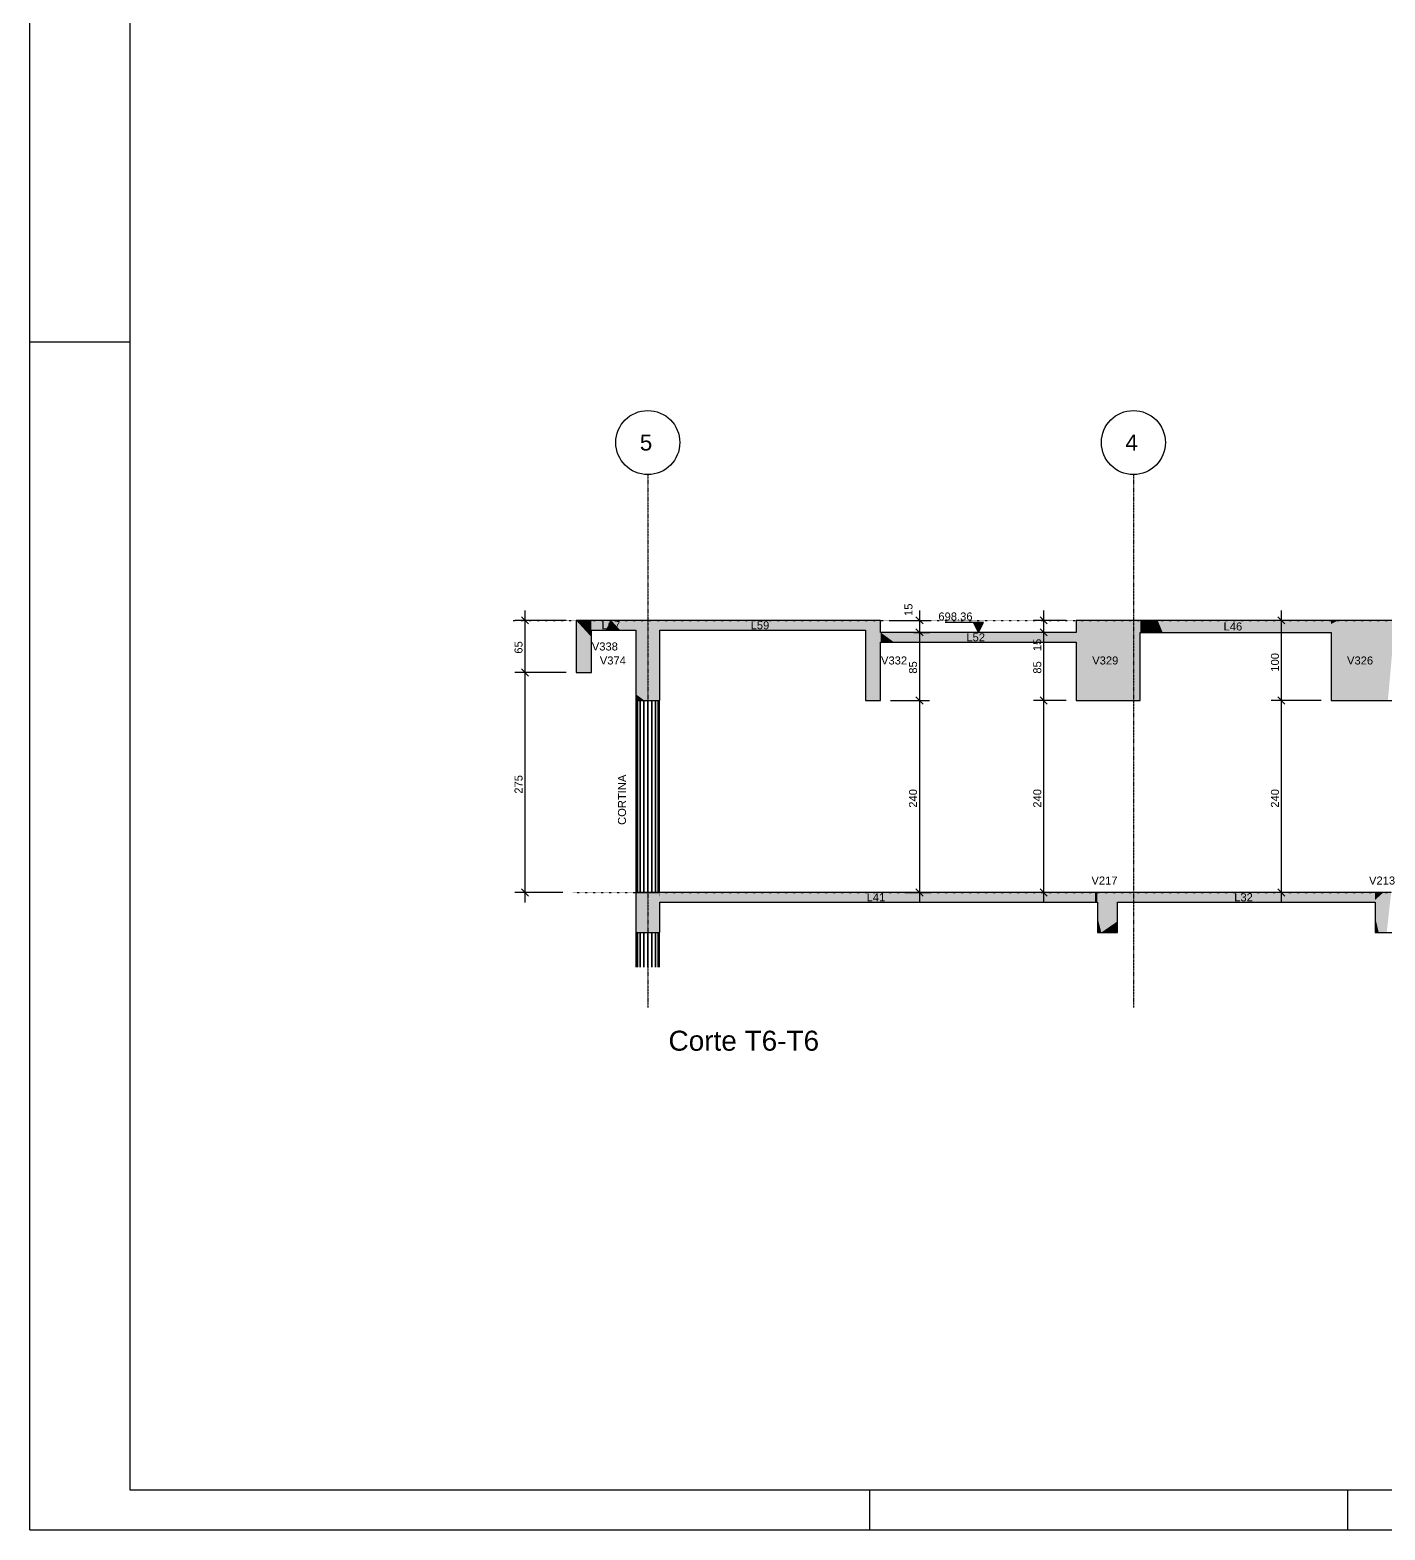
# Model space of a CAD drawing. Extents: x 37185 to 43130, y -8131 to -3926.
# Drawn here: x 37185 to 38878, y -8131 to -6257 of the extents above; entities that cross this region are included whole.
import ezdxf

# ---------------------------------------------------------------- set-up
doc = ezdxf.new("R2010")
doc.units = 0
doc.header["$MEASUREMENT"] = 0
doc.linetypes.add('ESTILO_TQS_0002', pattern=[0.4, 0.1, -0.3])
doc.linetypes.add('ESTILO_TQS_0004', pattern=[1.12, 0.5, -0.2, 0.01, -0.2, 0.01, -0.2])
for name, color, linetype in [('48', 4, 'CONTINUOUS'), ('50', 5, 'CONTINUOUS'), ('51', 5, 'CONTINUOUS'), ('52', 3, 'CONTINUOUS'), ('67', 7, 'CONTINUOUS'), ('70', 160, 'CONTINUOUS'), ('74', 2, 'CONTINUOUS'), ('75', 9, 'CONTINUOUS'), ('76', 3, 'CONTINUOUS'), ('79', 12, 'CONTINUOUS'), ('95', 7, 'CONTINUOUS'), ('96', 252, 'CONTINUOUS')]:
    doc.layers.add(name, color=color, linetype=linetype)
doc.styles.add('TQS_ARIAL', font='arial.ttf')

msp = doc.modelspace()

# ---------------------------------------------------------------- linework, layer by layer
at = {"layer": '48', "linetype": 'Continuous'}
for p, q in [((37942, -7094.6), (37942, -7334.6)), ((37943.8, -7334.6), (37943.8, -7094.6)), ((37943.8, -7094.6), (37943.8, -7334.6)), ((37947.1, -7334.6), (37947.1, -7094.6)), ((37947.1, -7094.6), (37947.1, -7334.6)), ((37951.7, -7334.6), (37951.7, -7094.6)), ((37951.7, -7094.6), (37951.7, -7334.6)), ((37956.8, -7334.6), (37956.8, -7094.6)), ((37956.8, -7094.6), (37956.8, -7334.6)), ((37961.9, -7334.6), (37961.9, -7094.6)), ((37961.9, -7094.6), (37961.9, -7334.6)), ((37966.4, -7334.6), (37966.4, -7094.6)), ((37966.4, -7094.6), (37966.4, -7334.6)), ((37969.8, -7334.6), (37969.8, -7094.6)), ((37969.8, -7094.6), (37969.8, -7334.6)), ((37971.6, -7334.6), (37971.6, -7094.6)), ((37942, -7334.6), (37943.8, -7334.6)), ((37943.8, -7334.6), (37945.5, -7334.6)), ((37945.5, -7334.6), (37947.1, -7334.6)), ((37947.1, -7334.6), (37951.7, -7334.6)), ((37951.7, -7334.6), (37956.8, -7334.6)), ((37956.8, -7334.6), (37961.9, -7334.6)), ((37961.9, -7334.6), (37966.4, -7334.6)), ((37966.4, -7334.6), (37968.1, -7334.6)), ((37968.1, -7334.6), (37969.8, -7334.6)), ((37969.8, -7334.6), (37971.6, -7334.6)), ((37942, -7384.6), (37942, -7428.1)), ((37943.8, -7428.1), (37943.8, -7384.6)), ((37943.8, -7384.6), (37943.8, -7428.1)), ((37947.1, -7428.1), (37947.1, -7384.6)), ((37947.1, -7384.6), (37947.1, -7428.1)), ((37951.7, -7428.1), (37951.7, -7384.6)), ((37951.7, -7384.6), (37951.7, -7428.1)), ((37956.8, -7428.1), (37956.8, -7384.6)), ((37956.8, -7384.6), (37956.8, -7428.1)), ((37961.9, -7428.1), (37961.9, -7384.6)), ((37961.9, -7384.6), (37961.9, -7428.1)), ((37966.4, -7428.1), (37966.4, -7384.6)), ((37966.4, -7384.6), (37966.4, -7428.1)), ((37969.8, -7428.1), (37969.8, -7384.6)), ((37969.8, -7384.6), (37969.8, -7428.1)), ((37971.6, -7428.1), (37971.6, -7384.6))]:
    msp.add_line(p, q, dxfattribs=at)
at = {"layer": '50', "linetype": 'Continuous'}
for centre in [(37956.8, -6772.2), (38563.8, -6772.2)]:
    msp.add_circle(centre, 40, dxfattribs=at)
at = {"layer": '52', "linetype": 'Continuous'}
for points in [[(37867.3, -6994.6), (37867.3, -7059.6)], [(38247.8, -6994.6), (38241.7, -6994.6), (38228.8, -6994.6), (38063.2, -6994.6), (37971.8, -6994.6), (37971.6, -6994.6), (37970.6, -6994.6), (37969.8, -6994.6), (37968.1, -6994.6), (37967.4, -6994.6), (37966.4, -6994.6), (37962.5, -6994.6), (37961.9, -6994.6), (37961.1, -6994.6), (37956.8, -6994.6), (37951.7, -6994.6), (37951.1, -6994.6), (37947.1, -6994.6), (37946.2, -6994.6), (37945.5, -6994.6), (37943.8, -6994.6), (37942.9, -6994.6), (37942, -6994.6), (37941.8, -6994.6), (37911.1, -6994.6), (37886.3, -6994.6), (37867.3, -6994.6)], [(37886.3, -7059.6), (37886.3, -7023.6), (37886.3, -7015.3), (37886.3, -7006.6)], [(37886.3, -7006.6), (37904, -7006.6), (37908.9, -7006.6), (37922.1, -7006.6), (37941.8, -7006.6)], [(37941.8, -7006.6), (37941.8, -7037.5), (37941.8, -7043.1), (37941.8, -7086.7), (37941.8, -7094.6)], [(37971.8, -7094.6), (37971.8, -7006.6)], [(37971.8, -7006.6), (38063.2, -7006.6), (38114.1, -7006.6), (38124.1, -7006.6), (38228.8, -7006.6)], [(38228.8, -7006.6), (38228.8, -7049.9), (38228.8, -7062.6), (38228.8, -7094.6)], [(38247.8, -7009.6), (38247.8, -6994.6)], [(38492.3, -7009.6), (38247.8, -7009.6)], [(38890.8, -6994.6), (38845.3, -6994.6), (38819.7, -6994.6), (38810.8, -6994.6), (38610.8, -6994.6), (38594.1, -6994.6), (38572.3, -6994.6), (38536.9, -6994.6), (38506.1, -6994.6), (38492.3, -6994.6)], [(38492.3, -6994.6), (38492.3, -7009.6)], [(38572.3, -7094.6), (38572.3, -7090.7), (38572.3, -7090.5), (38572.3, -7064.4), (38572.3, -7020.1), (38572.3, -7016.5), (38572.3, -7011.3), (38572.3, -7009.6)], [(38572.3, -7009.6), (38582.7, -7009.6), (38595.5, -7009.6), (38600.4, -7009.6), (38610.8, -7009.6), (38746.1, -7009.6), (38810.8, -7009.6)], [(38810.8, -7009.6), (38810.8, -7091.2), (38810.8, -7094.6)], [(38247.8, -7094.6), (38247.8, -7039.2), (38247.8, -7026.5), (38247.8, -7021.6)], [(38247.8, -7021.6), (38264.3, -7021.6), (38393.3, -7021.6), (38469.9, -7021.6), (38476.3, -7021.6), (38480.1, -7021.6), (38492.3, -7021.6)], [(38492.3, -7021.6), (38492.3, -7090.7), (38492.3, -7094.6)], [(37867.3, -7059.6), (37873.4, -7059.6), (37883.9, -7059.6), (37886.3, -7059.6)], [(37941.8, -7094.6), (37942, -7094.6), (37942.5, -7094.6), (37942.9, -7094.6), (37943.8, -7094.6), (37944.8, -7094.6), (37945.5, -7094.6), (37946, -7094.6), (37946.2, -7094.6), (37947.1, -7094.6), (37948.5, -7094.6), (37951.1, -7094.6), (37951.7, -7094.6), (37952.5, -7094.6), (37953.2, -7094.6), (37956.8, -7094.6), (37958.3, -7094.6), (37961.9, -7094.6), (37962.5, -7094.6), (37963.2, -7094.6), (37966.4, -7094.6), (37966.9, -7094.6), (37967.4, -7094.6), (37967.4, -7094.6), (37968.1, -7094.6), (37969.8, -7094.6), (37970.3, -7094.6), (37970.6, -7094.6), (37971.6, -7094.6), (37971.8, -7094.6)], [(38228.8, -7094.6), (38239.3, -7094.6), (38241.7, -7094.6), (38247.8, -7094.6)], [(38492.3, -7094.6), (38527.7, -7094.6), (38558.5, -7094.6), (38572.3, -7094.6)], [(38810.8, -7094.6), (38856.3, -7094.6), (38881.9, -7094.6), (38890.8, -7094.6)], [(38886, -7334.6), (38876.2, -7334.6), (38865.8, -7334.6), (38580.5, -7334.6), (38543.8, -7334.6), (38539, -7334.6), (38529.2, -7334.6), (38518.8, -7334.6), (38515.9, -7334.6), (37971.8, -7334.6), (37971.6, -7334.6), (37971.3, -7334.6), (37970.6, -7334.6), (37969.8, -7334.6), (37968.1, -7334.6), (37967.4, -7334.6), (37966.4, -7334.6), (37962.5, -7334.6), (37961.9, -7334.6), (37956.8, -7334.6), (37951.7, -7334.6), (37951.1, -7334.6), (37947.1, -7334.6), (37946.2, -7334.6), (37945.5, -7334.6), (37943.8, -7334.6), (37942.9, -7334.6), (37942, -7334.6), (37941.8, -7334.6)], [(37941.8, -7334.6), (37941.8, -7365.1), (37941.8, -7384.6)], [(37971.8, -7384.6), (37971.8, -7354.1), (37971.8, -7346.6)], [(37971.8, -7346.6), (38023.5, -7346.6), (38075.9, -7346.6), (38090, -7346.6), (38140.7, -7346.6), (38180.7, -7346.6), (38213.1, -7346.6), (38239.8, -7346.6), (38262.2, -7346.6), (38281.3, -7346.6), (38515.9, -7346.6), (38518.8, -7346.6)], [(38518.8, -7346.6), (38518.8, -7355.5), (38518.8, -7365), (38518.8, -7370.7), (38518.8, -7384.6)], [(38543.8, -7384.6), (38543.8, -7370.7), (38543.8, -7361.1), (38543.8, -7355.5), (38543.8, -7346.6)], [(38543.8, -7346.6), (38580.5, -7346.6), (38655.3, -7346.6), (38678, -7346.6), (38728.9, -7346.6), (38834, -7346.6), (38844.4, -7346.6), (38865.8, -7346.6)], [(38865.8, -7346.6), (38865.8, -7355.4), (38865.8, -7364.9), (38865.8, -7384.6)], [(37941.8, -7384.6), (37942, -7384.6), (37942.3, -7384.6), (37942.3, -7384.6), (37942.9, -7384.6), (37943.8, -7384.6), (37944.1, -7384.6), (37944.3, -7384.6), (37944.4, -7384.6), (37945.5, -7384.6), (37945.8, -7384.6), (37946.2, -7384.6), (37946.8, -7384.6), (37947.1, -7384.6), (37947.7, -7384.6), (37947.9, -7384.6), (37949.9, -7384.6), (37951.1, -7384.6), (37951.7, -7384.6), (37951.9, -7384.6), (37952.6, -7384.6), (37956.8, -7384.6), (37957.7, -7384.6), (37961.6, -7384.6), (37961.9, -7384.6), (37962.5, -7384.6), (37962.7, -7384.6), (37963.7, -7384.6), (37965.8, -7384.6), (37966.4, -7384.6), (37966.7, -7384.6), (37966.7, -7384.6), (37967, -7384.6), (37967.4, -7384.6), (37968.1, -7384.6), (37969.3, -7384.6), (37969.5, -7384.6), (37969.8, -7384.6), (37970.1, -7384.6), (37970.6, -7384.6), (37971.3, -7384.6), (37971.6, -7384.6), (37971.8, -7384.6)], [(38518.8, -7384.6), (38523.6, -7384.6), (38543.8, -7384.6)], [(38865.8, -7384.6), (38870.5, -7384.6), (38880.4, -7384.6), (38890.8, -7384.6)]]:
    msp.add_lwpolyline(points, dxfattribs=at)
at = {"layer": '67', "linetype": 'ESTILO_TQS_0002'}
for p, q in [((37788.7, -6994.6), (41493.7, -6994.6)), ((37863.1, -7334.6), (41493.7, -7334.6))]:
    msp.add_line(p, q, dxfattribs=at)
at = {"layer": '70', "linetype": 'ESTILO_TQS_0004'}
for p, q in [((37956.8, -6812.2), (37956.8, -7478.1)), ((38563.8, -6812.2), (38563.8, -7478.1))]:
    msp.add_line(p, q, dxfattribs=at)
at = {"layer": '75', "linetype": 'Continuous'}
for p, q in [((37798.8, -6990.2), (37807.6, -6999)), ((37803.2, -6982.1), (37803.2, -7072.1)), ((38291.9, -6990.2), (38300.8, -6999)), ((38296.3, -6982.1), (38296.3, -7022.1)), ((38447.2, -6990.2), (38456, -6999)), ((38451.6, -6982.1), (38451.6, -7022.1)), ((38744.2, -6990.2), (38753.1, -6999)), ((38748.7, -6982.1), (38748.7, -7107.1)), ((37854.8, -6994.6), (37790.7, -6994.6)), ((37867.3, -6994.6), (37867.3, -6994.6)), ((38247.8, -6994.6), (38247.8, -6994.6)), ((38260.3, -6994.6), (38308.8, -6994.6)), ((38276.7, -7009.6), (38276.7, -7009.6)), ((38276.7, -7009.6), (38276.7, -7009.6)), ((38289.2, -7009.6), (38308.8, -7009.6)), ((38289.2, -7009.6), (38308.8, -7009.6)), ((38291.9, -7005.2), (38300.8, -7014)), ((38291.9, -7005.2), (38300.8, -7014)), ((38296.3, -6997.1), (38296.3, -7107.1)), ((38376.3, -6997.1), (38328.3, -6997.1)), ((38370, -7009.6), (38363.8, -6997.1)), ((38364.3, -6998.2), (38375.7, -6998.2)), ((38364.9, -6999.3), (38375.2, -6999.3)), ((38365.5, -7000.4), (38374.6, -7000.4)), ((38366, -7001.5), (38374.1, -7001.5)), ((38366.6, -7002.7), (38373.5, -7002.7)), ((38367.1, -7003.8), (38372.9, -7003.8)), ((38367.7, -7004.9), (38372.4, -7004.9)), ((38368.2, -7006), (38371.8, -7006)), ((38368.8, -7007.1), (38371.3, -7007.1)), ((38369.4, -7008.2), (38370.7, -7008.2)), ((38370, -7009.6), (38376.3, -6997.1)), ((38479.8, -6994.6), (38439.1, -6994.6)), ((38456.7, -7009.6), (38439.1, -7009.6)), ((38456.7, -7009.6), (38439.1, -7009.6)), ((38447.2, -7005.2), (38456, -7014)), ((38447.2, -7005.2), (38456, -7014)), ((38451.6, -6997.1), (38451.6, -7107.1)), ((38469.2, -7009.6), (38469.2, -7009.6)), ((38469.2, -7009.6), (38469.2, -7009.6)), ((38492.3, -6994.6), (38492.3, -6994.6)), ((38798.3, -6994.6), (38736.2, -6994.6)), ((38810.8, -6994.6), (38810.8, -6994.6)), ((37803.2, -7047.1), (37803.2, -7347.1)), ((37854.8, -7059.6), (37790.7, -7059.6)), ((37854.8, -7059.6), (37790.7, -7059.6)), ((37798.8, -7055.2), (37807.6, -7064)), ((37798.8, -7055.2), (37807.6, -7064)), ((37867.3, -7059.6), (37867.3, -7059.6)), ((37867.3, -7059.6), (37867.3, -7059.6)), ((38296.3, -7082.1), (38296.3, -7347.1)), ((38451.6, -7082.1), (38451.6, -7347.1)), ((38748.7, -7082.1), (38748.7, -7347.1)), ((38247.8, -7094.6), (38247.8, -7094.6)), ((38247.8, -7094.6), (38247.8, -7094.6)), ((38260.3, -7094.6), (38308.8, -7094.6)), ((38260.3, -7094.6), (38308.8, -7094.6)), ((38291.9, -7090.2), (38300.8, -7099)), ((38291.9, -7090.2), (38300.8, -7099)), ((38479.8, -7094.6), (38439.1, -7094.6)), ((38479.8, -7094.6), (38439.1, -7094.6)), ((38447.2, -7090.2), (38456, -7099)), ((38447.2, -7090.2), (38456, -7099)), ((38492.3, -7094.6), (38492.3, -7094.6)), ((38492.3, -7094.6), (38492.3, -7094.6)), ((38798.3, -7094.6), (38736.2, -7094.6)), ((38798.3, -7094.6), (38736.2, -7094.6)), ((38744.2, -7090.2), (38753.1, -7099)), ((38744.2, -7090.2), (38753.1, -7099)), ((38810.8, -7094.6), (38810.8, -7094.6)), ((38810.8, -7094.6), (38810.8, -7094.6)), ((37850.6, -7334.6), (37790.7, -7334.6)), ((37798.8, -7330.2), (37807.6, -7339)), ((37863.1, -7334.6), (37863.1, -7334.6)), ((38265.5, -7334.6), (38265.5, -7334.6)), ((38278, -7334.6), (38308.8, -7334.6)), ((38291.9, -7330.2), (38300.8, -7339)), ((38447, -7334.6), (38439.1, -7334.6)), ((38447.2, -7330.2), (38456, -7339)), ((38459.5, -7334.6), (38459.5, -7334.6)), ((38744.2, -7330.2), (38753.1, -7339)), ((38745.4, -7334.6), (38745.4, -7334.6)), ((38757.9, -7334.6), (38761.2, -7334.6))]:
    msp.add_line(p, q, dxfattribs=at)
at = {"layer": '79', "linetype": 'Continuous'}
msp.add_lwpolyline([(38363.8, -6997.1), (38370, -7009.6), (38376.3, -6997.1), (38363.8, -6997.1)], dxfattribs=at)
at = {"layer": '95', "linetype": 'Continuous'}
for p, q in [((37184.5, -8131.3), (37184.5, -3926.3)), ((37309.5, -3976.3), (37309.5, -8081.3)), ((37184.5, -6646.3), (37309.5, -6646.3)), ((37309.5, -8081.3), (43079.5, -8081.3)), ((38234.5, -8131.3), (38234.5, -8081.3)), ((38832, -8131.3), (38832, -8081.3)), ((37184.5, -8131.3), (43129.5, -8131.3))]:
    msp.add_line(p, q, dxfattribs=at)
at = {"layer": '96', "linetype": 'Continuous'}
for points in [[(37867.3, -6994.6), (37867.3, -7059.6), (37873.4, -7059.6)], [(37867.3, -6994.6), (37873.4, -7059.6), (37867.3, -6994.6)], [(37867.3, -6994.6), (37873.4, -7059.6), (37883.9, -7059.6)], [(37867.3, -6994.6), (37883.9, -7059.6), (37867.3, -6994.6)], [(37867.3, -6994.6), (37883.9, -7059.6), (37886.3, -7059.6)], [(37867.3, -6994.6), (37886.3, -7059.6), (37867.3, -6994.6)], [(37867.3, -6994.6), (37886.3, -7059.6), (37886.3, -7023.6)], [(37867.3, -6994.6), (37886.3, -7023.6), (37867.3, -6994.6)], [(37867.3, -6994.6), (37886.3, -7023.6), (37886.3, -7015.3)], [(37867.3, -6994.6), (37886.3, -7015.3), (37867.3, -6994.6)], [(37867.3, -6994.6), (37886.3, -7015.3), (37886.3, -6994.6)], [(37867.3, -6994.6), (37886.3, -6994.6), (37867.3, -6994.6)], [(37911.1, -6994.6), (37886.3, -6994.6), (37886.3, -7001.2)], [(37911.1, -6994.6), (37886.3, -7001.2), (37911.1, -6994.6)], [(37911.1, -6994.6), (37886.3, -7001.2), (37886.3, -7002.7)], [(37911.1, -6994.6), (37886.3, -7002.7), (37911.1, -6994.6)], [(37911.1, -6994.6), (37886.3, -7002.7), (37886.3, -7006.6)], [(37911.1, -6994.6), (37886.3, -7006.6), (37911.1, -6994.6)], [(37911.1, -6994.6), (37886.3, -7006.6), (37904, -7006.6)], [(37911.1, -6994.6), (37904, -7006.6), (37911.1, -6994.6)], [(37911.1, -6994.6), (37904, -7006.6), (37908.9, -7006.6)], [(37911.1, -6994.6), (37908.9, -7006.6), (37911.1, -6994.6)], [(37911.1, -6994.6), (37908.9, -7006.6), (37922.1, -7006.6)], [(37911.1, -6994.6), (37922.1, -7006.6), (37911.1, -6994.6)], [(37911.1, -6994.6), (37922.1, -7006.6), (37941.8, -7006.6)], [(37911.1, -6994.6), (37941.8, -7006.6), (37911.1, -6994.6)], [(37911.1, -6994.6), (37941.8, -7006.6), (37941.8, -7002.3)], [(37911.1, -6994.6), (37941.8, -7002.3), (37911.1, -6994.6)], [(37911.1, -6994.6), (37941.8, -7002.3), (37941.8, -6994.6)], [(37911.1, -6994.6), (37941.8, -6994.6), (37911.1, -6994.6)], [(37941.8, -7037.5), (37952.5, -7094.6), (37961.1, -6994.6)], [(37941.8, -7037.5), (37961.1, -6994.6), (37941.8, -7037.5)], [(37941.8, -7037.5), (37961.1, -6994.6), (37941.8, -6994.6)], [(37941.8, -7037.5), (37941.8, -6994.6), (37941.8, -7037.5)], [(37952.5, -7094.6), (37971.8, -7094.6), (37961.1, -6994.6)], [(37952.5, -7094.6), (37961.1, -6994.6), (37952.5, -7094.6)], [(37961.1, -6994.6), (37971.8, -7094.6), (37971.8, -6994.6)], [(37961.1, -6994.6), (37971.8, -6994.6), (37961.1, -6994.6)], [(38063.2, -6994.6), (37971.8, -6994.6), (37971.8, -6998.8)], [(38063.2, -6994.6), (37971.8, -6998.8), (38063.2, -6994.6)], [(38063.2, -6994.6), (37971.8, -6998.8), (37971.8, -7006.6)], [(38063.2, -6994.6), (37971.8, -7006.6), (38063.2, -6994.6)], [(38063.2, -6994.6), (37971.8, -7006.6), (38063.2, -7006.6)], [(38063.2, -6994.6), (38063.2, -7006.6), (38063.2, -6994.6)], [(38063.2, -6994.6), (38063.2, -7006.6), (38114.1, -7006.6)], [(38063.2, -6994.6), (38114.1, -7006.6), (38063.2, -6994.6)], [(38063.2, -6994.6), (38114.1, -7006.6), (38124.1, -7006.6)], [(38063.2, -6994.6), (38124.1, -7006.6), (38063.2, -6994.6)], [(38063.2, -6994.6), (38124.1, -7006.6), (38228.8, -7006.6)], [(38063.2, -6994.6), (38228.8, -7006.6), (38063.2, -6994.6)], [(38063.2, -6994.6), (38228.8, -7006.6), (38228.8, -6999.9)], [(38063.2, -6994.6), (38228.8, -6999.9), (38063.2, -6994.6)], [(38063.2, -6994.6), (38228.8, -6999.9), (38228.8, -6998.4)], [(38063.2, -6994.6), (38228.8, -6998.4), (38063.2, -6994.6)], [(38063.2, -6994.6), (38228.8, -6998.4), (38228.8, -6994.6)], [(38063.2, -6994.6), (38228.8, -6994.6), (38063.2, -6994.6)], [(38241.7, -6994.6), (38228.8, -6994.6), (38228.8, -7049.9)], [(38241.7, -6994.6), (38228.8, -7049.9), (38241.7, -6994.6)], [(38241.7, -6994.6), (38228.8, -7049.9), (38228.8, -7062.6)], [(38241.7, -6994.6), (38228.8, -7062.6), (38241.7, -6994.6)], [(38241.7, -6994.6), (38228.8, -7062.6), (38228.8, -7094.6)], [(38241.7, -6994.6), (38228.8, -7094.6), (38241.7, -6994.6)], [(38241.7, -6994.6), (38228.8, -7094.6), (38239.3, -7094.6)], [(38241.7, -6994.6), (38239.3, -7094.6), (38241.7, -6994.6)], [(38241.7, -6994.6), (38239.3, -7094.6), (38241.7, -7094.6)], [(38241.7, -6994.6), (38241.7, -7094.6), (38241.7, -6994.6)], [(38241.7, -6994.6), (38241.7, -7094.6), (38247.8, -7094.6)], [(38241.7, -6994.6), (38247.8, -7094.6), (38241.7, -6994.6)], [(38241.7, -6994.6), (38247.8, -7094.6), (38247.8, -7039.2)], [(38241.7, -6994.6), (38247.8, -7039.2), (38241.7, -6994.6)], [(38241.7, -6994.6), (38247.8, -7039.2), (38247.8, -7026.5)], [(38241.7, -6994.6), (38247.8, -7026.5), (38241.7, -6994.6)], [(38241.7, -6994.6), (38247.8, -7026.5), (38247.8, -6994.6)], [(38241.7, -6994.6), (38247.8, -6994.6), (38241.7, -6994.6)], [(38247.8, -7009.6), (38247.8, -7021.6), (38264.3, -7021.6)], [(38247.8, -7009.6), (38264.3, -7021.6), (38247.8, -7009.6)], [(38247.8, -7009.6), (38264.3, -7021.6), (38393.3, -7021.6)], [(38247.8, -7009.6), (38393.3, -7021.6), (38247.8, -7009.6)], [(38247.8, -7009.6), (38393.3, -7021.6), (38469.9, -7021.6)], [(38247.8, -7009.6), (38469.9, -7021.6), (38247.8, -7009.6)], [(38247.8, -7009.6), (38469.9, -7021.6), (38476.3, -7021.6)], [(38247.8, -7009.6), (38476.3, -7021.6), (38247.8, -7009.6)], [(38247.8, -7009.6), (38476.3, -7021.6), (38480.1, -7021.6)], [(38247.8, -7009.6), (38480.1, -7021.6), (38247.8, -7009.6)], [(38247.8, -7009.6), (38480.1, -7021.6), (38492.3, -7021.6)], [(38247.8, -7009.6), (38492.3, -7021.6), (38247.8, -7009.6)], [(38247.8, -7009.6), (38492.3, -7021.6), (38492.3, -7014.9)], [(38247.8, -7009.6), (38492.3, -7014.9), (38247.8, -7009.6)], [(38247.8, -7009.6), (38492.3, -7014.9), (38492.3, -7011)], [(38247.8, -7009.6), (38492.3, -7011), (38247.8, -7009.6)], [(38247.8, -7009.6), (38492.3, -7011), (38492.3, -7009.6)], [(38247.8, -7009.6), (38492.3, -7009.6), (38247.8, -7009.6)], [(38492.3, -7090.7), (38572.3, -7011.3), (38572.3, -6994.6)], [(38492.3, -7090.7), (38572.3, -6994.6), (38492.3, -7090.7)], [(38492.3, -7090.7), (38572.3, -6994.6), (38536.9, -6994.6)], [(38492.3, -7090.7), (38536.9, -6994.6), (38492.3, -7090.7)], [(38492.3, -7090.7), (38536.9, -6994.6), (38506.1, -6994.6)], [(38492.3, -7090.7), (38506.1, -6994.6), (38492.3, -7090.7)], [(38492.3, -7090.7), (38506.1, -6994.6), (38492.3, -6994.6)], [(38492.3, -7090.7), (38492.3, -6994.6), (38492.3, -7090.7)], [(38492.3, -7090.7), (38572.3, -7016.5), (38572.3, -7011.3)], [(38492.3, -7090.7), (38572.3, -7011.3), (38492.3, -7090.7)], [(38594.1, -6994.6), (38572.3, -6994.6), (38572.3, -7001.2)], [(38594.1, -6994.6), (38572.3, -7001.2), (38594.1, -6994.6)], [(38594.1, -6994.6), (38572.3, -7001.2), (38572.3, -7007)], [(38594.1, -6994.6), (38572.3, -7007), (38594.1, -6994.6)], [(38594.1, -6994.6), (38572.3, -7007), (38572.3, -7009.6)], [(38594.1, -6994.6), (38572.3, -7009.6), (38594.1, -6994.6)], [(38594.1, -6994.6), (38572.3, -7009.6), (38582.7, -7009.6)], [(38594.1, -6994.6), (38582.7, -7009.6), (38594.1, -6994.6)], [(38594.1, -6994.6), (38582.7, -7009.6), (38595.5, -7009.6)], [(38594.1, -6994.6), (38595.5, -7009.6), (38594.1, -6994.6)], [(38594.1, -6994.6), (38595.5, -7009.6), (38600.4, -7009.6)], [(38594.1, -6994.6), (38600.4, -7009.6), (38594.1, -6994.6)], [(38594.1, -6994.6), (38600.4, -7009.6), (38746.1, -7009.6)], [(38594.1, -6994.6), (38746.1, -7009.6), (38594.1, -6994.6)], [(38594.1, -6994.6), (38746.1, -7009.6), (38810.8, -7009.6)], [(38594.1, -6994.6), (38810.8, -7009.6), (38594.1, -6994.6)], [(38594.1, -6994.6), (38810.8, -7009.6), (38810.8, -7005.5)], [(38594.1, -6994.6), (38810.8, -7005.5), (38594.1, -6994.6)], [(38594.1, -6994.6), (38810.8, -7005.5), (38810.8, -6994.6)], [(38594.1, -6994.6), (38810.8, -6994.6), (38594.1, -6994.6)], [(38819.7, -6994.6), (38810.8, -6998.9), (38856.3, -7094.6)], [(38810.8, -6996.9), (38810.8, -6998.9), (38819.7, -6994.6)], [(38810.8, -6996.9), (38819.7, -6994.6), (38810.8, -6996.9)], [(38810.8, -6996.9), (38819.7, -6994.6), (38810.8, -6994.6)], [(38810.8, -6996.9), (38810.8, -6994.6), (38810.8, -6996.9)], [(38856.3, -7094.6), (38810.8, -6998.9), (38810.8, -7091.2)], [(38845.3, -6994.6), (38819.7, -6994.6), (38856.3, -7094.6)], [(38819.7, -6994.6), (38856.3, -7094.6), (38819.7, -6994.6)], [(38890.8, -6994.6), (38845.3, -6994.6), (38856.3, -7094.6)], [(38845.3, -6994.6), (38856.3, -7094.6), (38845.3, -6994.6)], [(38890.8, -6994.6), (38856.3, -7094.6), (38890.8, -6994.6)], [(38890.8, -6994.6), (38856.3, -7094.6), (38881.9, -7094.6)], [(38492.3, -7090.7), (38572.3, -7020.1), (38572.3, -7016.5)], [(38492.3, -7090.7), (38572.3, -7016.5), (38492.3, -7090.7)], [(38492.3, -7090.7), (38572.3, -7064.4), (38572.3, -7020.1)], [(38492.3, -7090.7), (38572.3, -7020.1), (38492.3, -7090.7)], [(37952.5, -7094.6), (37941.8, -7037.5), (37941.8, -7043.1)], [(37941.8, -7086.7), (37952.5, -7094.6), (37941.8, -7043.1)], [(37941.8, -7086.7), (37941.8, -7043.1), (37941.8, -7086.7)], [(37952.5, -7094.6), (37941.8, -7043.1), (37952.5, -7094.6)], [(38492.3, -7090.7), (38572.3, -7090.5), (38572.3, -7064.4)], [(38492.3, -7090.7), (38572.3, -7064.4), (38492.3, -7090.7)], [(37941.8, -7094.6), (37952.5, -7094.6), (37941.8, -7086.7)], [(37941.8, -7094.6), (37941.8, -7086.7), (37941.8, -7094.6)], [(38492.3, -7090.7), (38572.3, -7090.7), (38572.3, -7090.5)], [(38492.3, -7090.7), (38572.3, -7090.5), (38492.3, -7090.7)], [(38492.3, -7090.7), (38492.3, -7094.6), (38527.7, -7094.6)], [(38492.3, -7090.7), (38527.7, -7094.6), (38492.3, -7090.7)], [(38492.3, -7090.7), (38527.7, -7094.6), (38558.5, -7094.6)], [(38492.3, -7090.7), (38558.5, -7094.6), (38492.3, -7090.7)], [(38492.3, -7090.7), (38558.5, -7094.6), (38572.3, -7094.6)], [(38492.3, -7090.7), (38572.3, -7094.6), (38492.3, -7090.7)], [(38492.3, -7090.7), (38572.3, -7094.6), (38572.3, -7090.7)], [(38492.3, -7090.7), (38572.3, -7090.7), (38492.3, -7090.7)], [(38856.3, -7094.6), (38810.8, -7091.2), (38856.3, -7094.6)], [(38810.8, -7091.2), (38810.8, -7094.6), (38856.3, -7094.6)], [(38810.8, -7091.2), (38856.3, -7094.6), (38810.8, -7091.2)], [(37971.3, -7334.6), (37941.8, -7334.6), (37941.8, -7365.1)], [(37971.3, -7334.6), (37941.8, -7365.1), (37971.3, -7334.6)], [(37971.3, -7334.6), (37941.8, -7365.1), (37941.8, -7384.6)], [(37971.3, -7334.6), (37941.8, -7384.6), (37971.3, -7334.6)], [(37971.3, -7334.6), (37941.8, -7384.6), (37942.3, -7384.6)], [(37971.3, -7334.6), (37942.3, -7384.6), (37971.3, -7334.6)], [(37971.3, -7334.6), (37942.3, -7384.6), (37944.1, -7384.6)], [(37971.3, -7334.6), (37944.1, -7384.6), (37971.3, -7334.6)], [(37971.3, -7334.6), (37944.1, -7384.6), (37944.3, -7384.6)], [(37971.3, -7334.6), (37944.3, -7384.6), (37971.3, -7334.6)], [(37971.3, -7334.6), (37944.3, -7384.6), (37946.8, -7384.6)], [(37971.3, -7334.6), (37946.8, -7384.6), (37971.3, -7334.6)], [(37971.3, -7334.6), (37946.8, -7384.6), (37947.7, -7384.6)], [(37971.3, -7334.6), (37947.7, -7384.6), (37971.3, -7334.6)], [(37971.3, -7334.6), (37947.7, -7384.6), (37949.9, -7384.6)], [(37971.3, -7334.6), (37949.9, -7384.6), (37971.3, -7334.6)], [(37971.3, -7334.6), (37949.9, -7384.6), (37951.9, -7384.6)], [(37971.3, -7334.6), (37951.9, -7384.6), (37971.3, -7334.6)], [(37971.3, -7334.6), (37951.9, -7384.6), (37956.8, -7384.6)], [(37971.3, -7334.6), (37956.8, -7384.6), (37971.3, -7334.6)], [(37971.3, -7334.6), (37956.8, -7384.6), (37961.6, -7384.6)], [(37971.3, -7334.6), (37961.6, -7384.6), (37971.3, -7334.6)], [(37971.3, -7334.6), (37961.6, -7384.6), (37963.7, -7384.6)], [(37971.3, -7334.6), (37963.7, -7384.6), (37971.3, -7334.6)], [(37971.3, -7334.6), (37963.7, -7384.6), (37965.8, -7384.6)], [(37971.3, -7334.6), (37965.8, -7384.6), (37971.3, -7334.6)], [(37971.3, -7334.6), (37965.8, -7384.6), (37966.7, -7384.6)], [(37971.3, -7334.6), (37966.7, -7384.6), (37971.3, -7334.6)], [(37971.3, -7334.6), (37966.7, -7384.6), (37969.3, -7384.6)], [(37971.3, -7334.6), (37969.3, -7384.6), (37971.3, -7334.6)], [(37971.3, -7334.6), (37969.3, -7384.6), (37969.5, -7384.6)], [(37971.3, -7334.6), (37969.5, -7384.6), (37971.3, -7334.6)], [(37971.3, -7334.6), (37969.5, -7384.6), (37971.3, -7384.6)], [(37971.3, -7334.6), (37971.3, -7384.6), (37971.3, -7334.6)], [(37971.3, -7334.6), (37971.3, -7384.6), (37971.8, -7384.6)], [(37971.3, -7334.6), (37971.8, -7384.6), (37971.3, -7334.6)], [(37971.3, -7334.6), (37971.8, -7384.6), (37971.8, -7354.1)], [(37971.3, -7334.6), (37971.8, -7354.1), (37971.3, -7334.6)], [(37971.3, -7334.6), (37971.8, -7354.1), (37971.8, -7334.6)], [(37971.3, -7334.6), (37971.8, -7334.6), (37971.3, -7334.6)], [(38515.9, -7334.6), (37971.8, -7334.6), (37971.8, -7341.9)], [(38515.9, -7334.6), (37971.8, -7341.9), (38515.9, -7334.6)], [(38515.9, -7334.6), (37971.8, -7341.9), (37971.8, -7346.6)], [(38515.9, -7334.6), (37971.8, -7346.6), (38515.9, -7334.6)], [(38515.9, -7334.6), (37971.8, -7346.6), (38023.5, -7346.6)], [(38515.9, -7334.6), (38023.5, -7346.6), (38515.9, -7334.6)], [(38515.9, -7334.6), (38023.5, -7346.6), (38075.9, -7346.6)], [(38515.9, -7334.6), (38075.9, -7346.6), (38515.9, -7334.6)], [(38515.9, -7334.6), (38075.9, -7346.6), (38090, -7346.6)], [(38515.9, -7334.6), (38090, -7346.6), (38515.9, -7334.6)], [(38515.9, -7334.6), (38090, -7346.6), (38140.7, -7346.6)], [(38515.9, -7334.6), (38140.7, -7346.6), (38515.9, -7334.6)], [(38515.9, -7334.6), (38140.7, -7346.6), (38180.7, -7346.6)], [(38515.9, -7334.6), (38180.7, -7346.6), (38515.9, -7334.6)], [(38515.9, -7334.6), (38180.7, -7346.6), (38213.1, -7346.6)], [(38515.9, -7334.6), (38213.1, -7346.6), (38515.9, -7334.6)], [(38515.9, -7334.6), (38213.1, -7346.6), (38239.8, -7346.6)], [(38515.9, -7334.6), (38239.8, -7346.6), (38515.9, -7334.6)], [(38515.9, -7334.6), (38239.8, -7346.6), (38262.2, -7346.6)], [(38515.9, -7334.6), (38262.2, -7346.6), (38515.9, -7334.6)], [(38515.9, -7334.6), (38262.2, -7346.6), (38281.3, -7346.6)], [(38515.9, -7334.6), (38281.3, -7346.6), (38515.9, -7334.6)], [(38515.9, -7334.6), (38281.3, -7346.6), (38515.9, -7346.6)], [(38515.9, -7334.6), (38515.9, -7346.6), (38515.9, -7334.6)], [(38515.9, -7334.6), (38515.9, -7346.6), (38518.8, -7346.6)], [(38515.9, -7334.6), (38518.8, -7346.6), (38515.9, -7334.6)], [(38515.9, -7334.6), (38518.8, -7346.6), (38518.8, -7344.3)], [(38515.9, -7334.6), (38518.8, -7344.3), (38515.9, -7334.6)], [(38515.9, -7334.6), (38518.8, -7344.3), (38518.8, -7339.6)], [(38515.9, -7334.6), (38518.8, -7339.6), (38515.9, -7334.6)], [(38515.9, -7334.6), (38518.8, -7339.6), (38518.8, -7334.6)], [(38515.9, -7334.6), (38518.8, -7334.6), (38515.9, -7334.6)], [(38523.6, -7384.6), (38529.2, -7334.6), (38518.8, -7334.6)], [(38523.6, -7384.6), (38518.8, -7334.6), (38523.6, -7384.6)], [(38523.6, -7384.6), (38518.8, -7334.6), (38518.8, -7346)], [(38523.6, -7384.6), (38518.8, -7346), (38523.6, -7384.6)], [(38523.6, -7384.6), (38518.8, -7346), (38518.8, -7346.4)], [(38523.6, -7384.6), (38518.8, -7346.4), (38523.6, -7384.6)], [(38523.6, -7384.6), (38518.8, -7346.4), (38518.8, -7355.5)], [(38523.6, -7384.6), (38543.8, -7346), (38543.8, -7334.6)], [(38523.6, -7384.6), (38543.8, -7334.6), (38523.6, -7384.6)], [(38523.6, -7384.6), (38543.8, -7334.6), (38539, -7334.6)], [(38523.6, -7384.6), (38539, -7334.6), (38523.6, -7384.6)], [(38523.6, -7384.6), (38539, -7334.6), (38529.2, -7334.6)], [(38523.6, -7384.6), (38529.2, -7334.6), (38523.6, -7384.6)], [(38523.6, -7384.6), (38543.8, -7346.4), (38543.8, -7346)], [(38523.6, -7384.6), (38543.8, -7346), (38523.6, -7384.6)], [(38523.6, -7384.6), (38543.8, -7355.5), (38543.8, -7346.4)], [(38523.6, -7384.6), (38543.8, -7346.4), (38523.6, -7384.6)], [(38580.5, -7334.6), (38543.8, -7334.6), (38543.8, -7336.9)], [(38580.5, -7334.6), (38543.8, -7336.9), (38580.5, -7334.6)], [(38580.5, -7334.6), (38543.8, -7336.9), (38543.8, -7341.6)], [(38580.5, -7334.6), (38543.8, -7341.6), (38580.5, -7334.6)], [(38580.5, -7334.6), (38543.8, -7341.6), (38543.8, -7346.6)], [(38580.5, -7334.6), (38543.8, -7346.6), (38580.5, -7334.6)], [(38580.5, -7334.6), (38543.8, -7346.6), (38580.5, -7346.6)], [(38580.5, -7334.6), (38580.5, -7346.6), (38580.5, -7334.6)], [(38580.5, -7334.6), (38580.5, -7346.6), (38655.3, -7346.6)], [(38580.5, -7334.6), (38655.3, -7346.6), (38580.5, -7334.6)], [(38580.5, -7334.6), (38655.3, -7346.6), (38678, -7346.6)], [(38580.5, -7334.6), (38678, -7346.6), (38580.5, -7334.6)], [(38580.5, -7334.6), (38678, -7346.6), (38728.9, -7346.6)], [(38580.5, -7334.6), (38728.9, -7346.6), (38580.5, -7334.6)], [(38580.5, -7334.6), (38728.9, -7346.6), (38834, -7346.6)], [(38580.5, -7334.6), (38834, -7346.6), (38580.5, -7334.6)], [(38580.5, -7334.6), (38834, -7346.6), (38844.4, -7346.6)], [(38580.5, -7334.6), (38844.4, -7346.6), (38580.5, -7334.6)], [(38580.5, -7334.6), (38844.4, -7346.6), (38865.8, -7346.6)], [(38580.5, -7334.6), (38865.8, -7346.6), (38580.5, -7334.6)], [(38580.5, -7334.6), (38865.8, -7346.6), (38865.8, -7344.3)], [(38580.5, -7334.6), (38865.8, -7344.3), (38580.5, -7334.6)], [(38580.5, -7334.6), (38865.8, -7344.3), (38865.8, -7339.6)], [(38580.5, -7334.6), (38865.8, -7339.6), (38580.5, -7334.6)], [(38580.5, -7334.6), (38865.8, -7339.6), (38865.8, -7334.6)], [(38580.5, -7334.6), (38865.8, -7334.6), (38580.5, -7334.6)], [(38865.8, -7343.9), (38870.5, -7384.6), (38876.2, -7334.6)], [(38865.8, -7343.9), (38876.2, -7334.6), (38865.8, -7343.9)], [(38865.8, -7343.9), (38876.2, -7334.6), (38865.8, -7334.6)], [(38865.8, -7343.9), (38865.8, -7334.6), (38865.8, -7343.9)], [(38865.8, -7355.4), (38870.5, -7384.6), (38865.8, -7343.9)], [(38865.8, -7355.4), (38865.8, -7343.9), (38865.8, -7355.4)], [(38870.5, -7384.6), (38880.4, -7384.6), (38876.2, -7334.6)], [(38870.5, -7384.6), (38876.2, -7334.6), (38870.5, -7384.6)], [(38876.2, -7334.6), (38880.4, -7384.6), (38886, -7334.6)], [(38876.2, -7334.6), (38886, -7334.6), (38876.2, -7334.6)], [(38523.6, -7384.6), (38518.8, -7355.5), (38523.6, -7384.6)], [(38523.6, -7384.6), (38518.8, -7355.5), (38518.8, -7365)], [(38523.6, -7384.6), (38518.8, -7365), (38523.6, -7384.6)], [(38523.6, -7384.6), (38518.8, -7365), (38518.8, -7370.7)], [(38523.6, -7384.6), (38543.8, -7361.1), (38543.8, -7355.5)], [(38523.6, -7384.6), (38543.8, -7355.5), (38523.6, -7384.6)], [(38523.6, -7384.6), (38543.8, -7370.7), (38543.8, -7361.1)], [(38523.6, -7384.6), (38543.8, -7361.1), (38523.6, -7384.6)], [(38865.8, -7364.9), (38870.5, -7384.6), (38865.8, -7355.4)], [(38865.8, -7364.9), (38865.8, -7355.4), (38865.8, -7364.9)], [(38865.8, -7364.9), (38865.8, -7384.6), (38870.5, -7384.6)], [(38865.8, -7364.9), (38870.5, -7384.6), (38865.8, -7364.9)], [(38523.6, -7384.6), (38518.8, -7370.7), (38523.6, -7384.6)], [(38523.6, -7384.6), (38518.8, -7370.7), (38518.8, -7384.6)], [(38523.6, -7384.6), (38518.8, -7384.6), (38523.6, -7384.6)], [(38523.6, -7384.6), (38543.8, -7384.6), (38543.8, -7370.7)], [(38523.6, -7384.6), (38543.8, -7370.7), (38523.6, -7384.6)]]:
    msp.add_solid(points, dxfattribs=at)

# ---------------------------------------------------------------- texts
at = {"layer": '51', "linetype": 'Continuous', "style": 'TQS_ARIAL'}
for s, p in [('5', (37946.8, -6782.2)), ('4', (38553.8, -6782.2))]:
    msp.add_text(s, height=20, dxfattribs=at).set_placement(p)
at = {"layer": '74', "linetype": 'Continuous', "style": 'TQS_ARIAL'}
for s, p in [('L67', (37899, -7005.6)), ('L59', (38085.3, -7005.6)), ('L52', (38355, -7020.6)), ('L46', (38676.5, -7007.1)), ('V338', (37886.8, -7032.1)), ('V374', (37896.8, -7049.6)), ('V332', (38248.3, -7049.6)), ('V329', (38512.3, -7049.6)), ('V326', (38830.8, -7049.6)), ('V217', (38511.3, -7324.6)), ('V213', (38858.3, -7324.6)), ('L41', (38230.3, -7345.6)), ('L32', (38689.8, -7345.6))]:
    msp.add_text(s, height=10, dxfattribs=at).set_placement(p)
msp.add_text('CORTINA', height=10, rotation=90, dxfattribs=at).set_placement((37929.5, -7250.1))
at = {"layer": '75', "linetype": 'Continuous', "style": 'TQS_ARIAL'}
for s, p in [('15', (38287.6, -6989)), ('65', (37800.2, -7036.1)), ('15', (38448.6, -7032.9)), ('85', (38293.3, -7061.1)), ('85', (38448.6, -7061.1)), ('100', (38745.7, -7058.6)), ('275', (37800.2, -7211.1)), ('240', (38293.3, -7228.6)), ('240', (38448.6, -7228.6)), ('240', (38745.7, -7228.6))]:
    msp.add_text(s, height=10, rotation=90, dxfattribs=at).set_placement(p)
msp.add_text('698.36', height=10, dxfattribs=at).set_placement((38320, -6994.6))
at = {"layer": '76', "linetype": 'Continuous', "style": 'TQS_ARIAL'}
msp.add_text('Corte T6-T6', height=25, dxfattribs=at).set_placement((37982.7, -7532.3))

doc.saveas('drawing.dxf')
